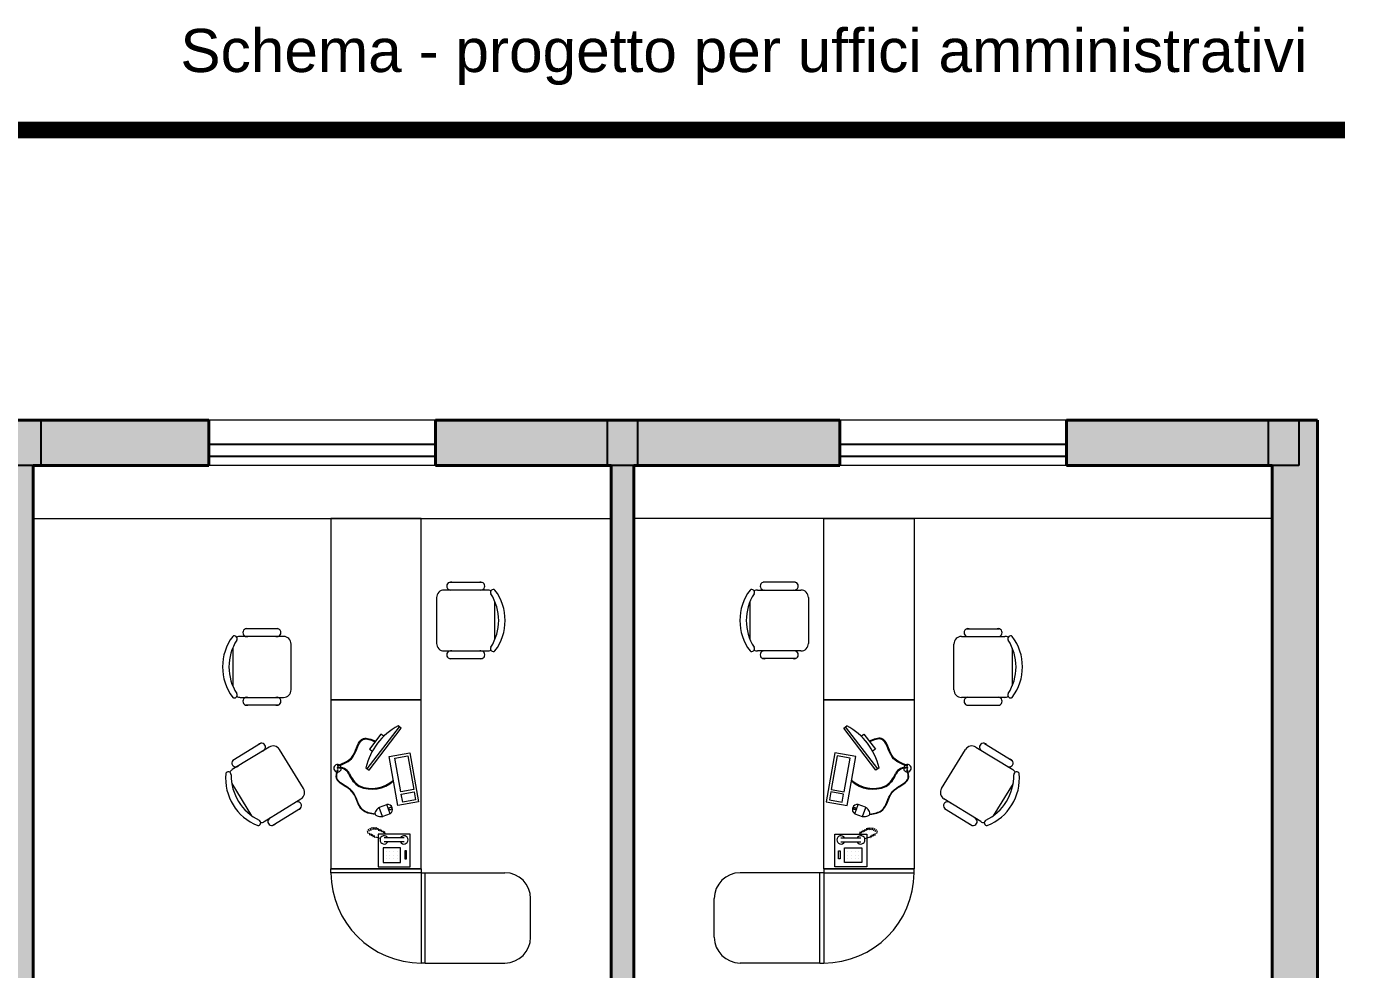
# Model space of a CAD drawing. Header units: millimetres. Extents: x 402.6 to 431.2, y 170 to 191.3.
# Drawn here: x 422.44 to 431.22, y 184.71 to 190.95 of the extents above; entities that cross this region are included whole.
import ezdxf

# ---------------------------------------------------------------- set-up
doc = ezdxf.new("R2010")
doc.units = ezdxf.units.MM
for name, color, linetype, lineweight in [('ARREDI attrezzature - furniture', 175, 'Continuous', 9), ('MURATURA sezioni - section wall', 7, 'Continuous', 40), ('PROIEZIONI finissime - fine lines', 251, 'Continuous', 9), ('www.archweb.it - All rights reserved', 2, 'Continuous', 5)]:
    doc.layers.add(name, color=color, linetype=linetype, lineweight=lineweight)
doc.layers.add('MURATURE tratteggi - hatch wall', color=253, linetype='Continuous', true_color=0xa8a8a8)
doc.layers.add('VETRATE sezioni - windows sections', color=171, linetype='Continuous', true_color=0x4d79ff)
doc.layers.add('PILASTRI - structure', color=7, linetype='Continuous', plot=False)
doc.styles.get("Standard").update_dxf_attribs({"font": 'arial.ttf'})

msp = doc.modelspace()

# ---------------------------------------------------------------- hatches: boundary and pattern name
at = {"layer": 'MURATURE tratteggi - hatch wall'}
h = msp.add_hatch(color=256, dxfattribs=at)
h.dxf.hatch_style = 1
h.paths.add_polyline_path([(413.0307, 188.3044), (412.7807, 188.3044), (412.7808, 188.0544), (412.8261, 188.0544), (412.8261, 179.8069), (409.8212, 179.8069), (409.8212, 180.5001), (409.6315, 180.5001), (409.6315, 180.3501), (409.6712, 180.3501), (409.6712, 179.6569), (416.6745, 179.6569), (416.6745, 180.0388), (416.7256, 180.0388), (416.7256, 180.1888), (416.5245, 180.1888), (416.5245, 179.8069), (414.5261, 179.8069), (414.5261, 180.3069), (414.3761, 180.3069), (414.3761, 179.8069), (412.9761, 179.8069), (412.9761, 181.0069), (415.6169, 181.0069), (415.6169, 181.1569), (412.9761, 181.1569), (412.9761, 188.0544), (413.0308, 188.0544)])
h.paths.add_polyline_path([(408.0307, 188.3044), (407.7807, 188.3044), (407.7808, 188.0544), (407.8212, 188.0544), (407.8212, 188.0045), (407.9712, 188.0045), (407.9712, 188.0544), (408.0308, 188.0544)])
h.paths.add_polyline_path([(407.9712, 187.0995), (407.8212, 187.0995), (407.8212, 185.0826), (407.7713, 185.0826), (407.7713, 184.9826), (407.8212, 184.9826), (407.8212, 179.6569), (408.0712, 179.6569), (408.0712, 180.3501), (408.1015, 180.3501), (408.1015, 180.5001), (407.9712, 180.5001)])
h.paths.add_polyline_path([(403.0308, 188.0444), (403.5157, 188.0444), (403.5157, 188.3045), (402.7808, 188.3045), (402.7808, 179.6568), (403.0308, 179.6568), (403.0308, 184.9825), (406.8663, 184.9826), (406.8663, 185.0826), (403.0308, 185.0826)])
h.paths.add_polyline_path([(419.4809, 188.3444), (416.9987, 188.3444), (416.9987, 188.0444), (417.8309, 188.0444), (417.8309, 180.1888), (417.7006, 180.1888), (417.7006, 180.0388), (417.8309, 180.0388), (417.8309, 179.6569), (421.3309, 179.6569), (421.3309, 179.8069), (419.6809, 179.8069), (419.6809, 180.3069), (419.5309, 180.3069), (419.5309, 179.8069), (418.1309, 179.8069), (418.1309, 181.0069), (419.6809, 181.0069), (419.6809, 181.1569), (418.1309, 181.1569), (418.1309, 183.1569), (421.3309, 183.1569), (421.3309, 183.3069), (418.1309, 183.3069), (418.1309, 188.0444), (419.4809, 188.0444)])
h.paths.add_polyline_path([(423.6434, 188.3444), (420.9809, 188.3444), (420.9809, 188.0444), (422.3309, 188.0444), (422.3309, 179.9569), (422.4809, 179.9569), (422.4809, 188.0444), (423.6434, 188.0444)])
h.paths.add_polyline_path([(427.8184, 188.3444), (425.1434, 188.3444), (425.1434, 188.0444), (426.3059, 188.0444), (426.3059, 183.3069), (423.4809, 183.3069), (423.4809, 183.1569), (426.3059, 183.1569), (426.3059, 181.1569), (424.7559, 181.1569), (424.7559, 181.0069), (426.3059, 181.0069), (426.3059, 179.8069), (424.9059, 179.8069), (424.9059, 180.3069), (424.7559, 180.3069), (424.7559, 179.8069), (423.5309, 179.8069), (423.5309, 179.6569), (428.6549, 179.6569), (428.6549, 179.8069), (428.0059, 179.8069), (428.0059, 180.3069), (427.8559, 180.3069), (427.8559, 179.8069), (426.4559, 179.8069), (426.4559, 181.0069), (428.0059, 181.0069), (428.0059, 181.1569), (426.4559, 181.1569), (426.4559, 183.1569), (429.6809, 183.1569), (429.6809, 183.3069), (426.4559, 183.3069), (426.4559, 188.0444), (427.8184, 188.0444)])
h.paths.add_polyline_path([(430.9809, 188.3444), (429.3184, 188.3444), (429.3184, 188.0444), (430.6809, 188.0444), (430.6809, 179.8069), (429.6549, 179.8069), (429.6549, 179.6569), (430.9809, 179.6569)])
h.paths.add_polyline_path([(430.9809, 176.9651), (427.3553, 176.9651), (427.3553, 176.8151), (430.6809, 176.8151), (430.6809, 174.1151), (427.7309, 174.1151), (427.7309, 175.9651), (427.5809, 175.9651), (427.5809, 174.1151), (426.4309, 174.1151), (426.4309, 175.8151), (426.8869, 175.8151), (426.8869, 175.9651), (426.4309, 175.9651), (426.4309, 176.8151), (426.5053, 176.8151), (426.5053, 176.9651), (421.8309, 176.9651), (421.8309, 176.8151), (426.2809, 176.8151), (426.2809, 174.1151), (420.1309, 174.1151), (420.1309, 174.5151), (419.9809, 174.5151), (419.9809, 174.1151), (418.1309, 174.1151), (418.1309, 175.6151), (419.9809, 175.6151), (419.9809, 175.4151), (420.1309, 175.4151), (420.1309, 176.9651), (417.8309, 176.9651), (417.8309, 175.9651), (415.9794, 175.9651), (415.9794, 175.8151), (417.8309, 175.8151), (417.8309, 174.1151), (413.5809, 174.1151), (413.5809, 176.8151), (416.6294, 176.8151), (416.6294, 176.9651), (410.3824, 176.9651), (410.3824, 176.8151), (413.4309, 176.8151), (413.4309, 174.1151), (409.1809, 174.1151), (409.1809, 175.8151), (411.0324, 175.8151), (411.0324, 175.9651), (409.1809, 175.9651), (409.1809, 176.9651), (408.5676, 176.9651), (408.5676, 176.8151), (409.0309, 176.8151), (409.0309, 174.1151), (402.9808, 174.1151), (402.9808, 176.8151), (404.0845, 176.8151), (404.0845, 176.9651), (402.7808, 176.9651), (402.7808, 173.8151), (430.9809, 173.8151)])
h.paths.add_polyline_path([(419.8309, 176.7651), (419.8309, 175.9151), (418.1309, 175.9151), (418.1309, 176.7651)], flags=16)

# ---------------------------------------------------------------- linework, layer by layer
at = {"layer": 'ARREDI attrezzature - furniture', "linetype": 'Continuous', "ltscale": 0.8}
for p, q in [((422.4809, 187.6944), (426.3059, 187.6944)), ((425.0491, 187.6944), (424.4518, 187.6944)), ((424.4518, 187.6944), (424.4518, 186.4946)), ((425.0491, 186.4946), (425.0491, 187.6944)), ((430.6809, 187.6944), (426.4559, 187.6944)), ((427.7128, 186.4946), (427.7128, 187.6944)), ((427.7128, 187.6944), (428.3101, 187.6944)), ((428.3101, 187.6944), (428.3101, 186.4946)), ((425.4866, 187.2203), (425.2008, 187.2203)), ((425.2365, 187.2715), (425.4509, 187.2715)), ((427.2752, 187.2203), (427.561, 187.2203)), ((427.5253, 187.2715), (427.311, 187.2715)), ((425.1504, 187.1699), (425.1504, 186.8673)), ((425.537, 186.8935), (425.537, 187.1437)), ((427.2248, 186.8935), (427.2248, 187.1437)), ((427.6115, 187.1699), (427.6115, 186.8673)), ((424.1019, 186.9637), (423.8875, 186.9637)), ((428.66, 186.9637), (428.8743, 186.9637)), ((424.1376, 186.9133), (423.8518, 186.9133)), ((424.188, 186.5602), (424.188, 186.8629)), ((428.5738, 186.5602), (428.5738, 186.8629)), ((428.6242, 186.9133), (428.9101, 186.9133)), ((423.8013, 186.8366), (423.8013, 186.5865)), ((425.2008, 186.8168), (425.4866, 186.8168)), ((427.561, 186.8168), (427.2752, 186.8168)), ((428.9605, 186.8366), (428.9605, 186.5865)), ((425.2365, 186.7664), (425.4509, 186.7664)), ((427.5253, 186.7664), (427.311, 186.7664)), ((423.8518, 186.5098), (424.1376, 186.5098)), ((424.1019, 186.4587), (423.8875, 186.4587)), ((424.4518, 186.4946), (425.0491, 186.4946)), ((425.0491, 186.4946), (424.4518, 186.4946)), ((424.4518, 186.4946), (424.4518, 185.3747)), ((425.0491, 185.3747), (425.0491, 186.4946)), ((428.3101, 186.4946), (427.7128, 186.4946)), ((427.7128, 186.4946), (428.3101, 186.4946)), ((427.7128, 185.3747), (427.7128, 186.4946)), ((428.3101, 186.4946), (428.3101, 185.3747)), ((428.9101, 186.5098), (428.6242, 186.5098)), ((428.66, 186.4587), (428.8743, 186.4587)), ((424.692, 186.0372), (424.9048, 186.3151)), ((424.7036, 186.0283), (424.9164, 186.3062)), ((424.7828, 186.266), (424.7076, 186.1678)), ((424.8008, 186.2521), (424.7828, 186.266)), ((424.9164, 186.3062), (424.8958, 186.322)), ((427.8454, 186.3062), (427.866, 186.322)), ((428.0582, 186.0283), (427.8454, 186.3062)), ((428.0698, 186.0372), (427.857, 186.3151)), ((427.961, 186.2521), (427.9791, 186.266)), ((427.9791, 186.266), (428.0542, 186.1678)), ((424.0421, 186.1812), (423.7986, 186.0315)), ((423.9852, 186.2055), (423.8026, 186.0932)), ((424.2699, 185.9069), (424.1114, 186.1647)), ((424.7076, 186.1678), (424.7257, 186.154)), ((428.0542, 186.1678), (428.0362, 186.154)), ((428.4919, 185.9069), (428.6504, 186.1647)), ((428.7198, 186.1812), (428.9633, 186.0315)), ((428.7766, 186.2055), (428.9592, 186.0932)), ((424.683, 186.0441), (424.7036, 186.0283)), ((428.0788, 186.0441), (428.0582, 186.0283)), ((423.7958, 185.9398), (423.9268, 185.7267)), ((428.9661, 185.9398), (428.835, 185.7267)), ((424.0099, 185.6878), (424.2534, 185.8375)), ((428.7519, 185.6878), (428.5085, 185.8375)), ((424.2497, 185.7752), (424.0671, 185.6629)), ((424.7925, 185.7207), (424.7702, 185.7818)), ((424.7734, 185.783), (424.8219, 185.8007)), ((424.8442, 185.7397), (424.7957, 185.7219)), ((424.8442, 185.7397), (424.8219, 185.8007)), ((427.9176, 185.7397), (427.9399, 185.8007)), ((427.9176, 185.7397), (427.9661, 185.7219)), ((427.9884, 185.783), (427.9399, 185.8007)), ((427.9693, 185.7207), (427.9916, 185.7818)), ((428.5121, 185.7752), (428.6947, 185.6629)), ((424.7062, 185.6224), (424.7009, 185.6382)), ((424.7167, 185.6277), (424.7114, 185.6435)), ((424.7272, 185.6329), (424.722, 185.6487)), ((424.7377, 185.6329), (424.7325, 185.6487)), ((424.7482, 185.6329), (424.743, 185.6487)), ((424.7587, 185.6329), (424.7535, 185.6487)), ((424.7692, 185.6277), (424.764, 185.6435)), ((424.7797, 185.6224), (424.7745, 185.6382)), ((427.9821, 185.6224), (427.9873, 185.6382)), ((427.9926, 185.6277), (427.9979, 185.6435)), ((428.0031, 185.6329), (428.0084, 185.6487)), ((428.0136, 185.6329), (428.0189, 185.6487)), ((428.0241, 185.6329), (428.0294, 185.6487)), ((428.0346, 185.6329), (428.0399, 185.6487)), ((428.0451, 185.6277), (428.0504, 185.6435)), ((428.0556, 185.6224), (428.0609, 185.6382)), ((424.6987, 185.6101), (424.6935, 185.6258)), ((424.7114, 185.5962), (424.7062, 185.6119)), ((424.722, 185.5909), (424.7167, 185.6067)), ((424.7325, 185.5857), (424.7272, 185.6014)), ((424.743, 185.5804), (424.7377, 185.5962)), ((424.7781, 185.5762), (424.7482, 185.5857)), ((424.7903, 185.6172), (424.785, 185.6329)), ((424.8008, 185.6119), (424.7955, 185.6277)), ((424.9352, 185.58), (424.8038, 185.58)), ((424.9352, 185.5537), (424.8038, 185.5537)), ((424.8113, 185.6067), (424.806, 185.6224)), ((427.8267, 185.58), (427.958, 185.58)), ((427.8267, 185.5537), (427.958, 185.5537)), ((427.9506, 185.6067), (427.9558, 185.6224)), ((427.9611, 185.6119), (427.9663, 185.6277)), ((427.9716, 185.6172), (427.9768, 185.6329)), ((427.9837, 185.5762), (428.0136, 185.5857)), ((428.0189, 185.5804), (428.0241, 185.5962)), ((428.0294, 185.5857), (428.0346, 185.6014)), ((428.0399, 185.5909), (428.0451, 185.6067)), ((428.0504, 185.5962), (428.0556, 185.6119)), ((428.0631, 185.6101), (428.0684, 185.6258)), ((424.8168, 185.4903), (424.8168, 185.4903)), ((424.8168, 185.4657), (424.8168, 185.4657)), ((424.8415, 185.4903), (424.8415, 185.4903)), ((424.8415, 185.4657), (424.8415, 185.4657)), ((424.8661, 185.4903), (424.8661, 185.4903)), ((424.8661, 185.4657), (424.8661, 185.4657)), ((424.8907, 185.4903), (424.8907, 185.4903)), ((424.8907, 185.4657), (424.8907, 185.4657)), ((427.8711, 185.4903), (427.8711, 185.4903)), ((427.8711, 185.4657), (427.8711, 185.4657)), ((427.8958, 185.4903), (427.8958, 185.4903)), ((427.8958, 185.4657), (427.8958, 185.4657)), ((427.9204, 185.4903), (427.9204, 185.4903)), ((427.9204, 185.4657), (427.9204, 185.4657)), ((427.945, 185.4903), (427.945, 185.4903)), ((427.945, 185.4657), (427.945, 185.4657)), ((424.4518, 185.3491), (424.4518, 185.3747)), ((425.0491, 185.3747), (424.4518, 185.3747)), ((424.4518, 185.3747), (425.0491, 185.3747)), ((424.8168, 185.441), (424.8168, 185.441)), ((424.8415, 185.441), (424.8415, 185.441)), ((424.8661, 185.441), (424.8661, 185.441)), ((424.8907, 185.441), (424.8907, 185.441)), ((425.0491, 185.3747), (425.0491, 184.7518)), ((427.7128, 185.3747), (427.7128, 184.7518)), ((427.7128, 185.3747), (428.3101, 185.3747)), ((428.3101, 185.3747), (427.7128, 185.3747)), ((427.8711, 185.441), (427.8711, 185.441)), ((427.8958, 185.441), (427.8958, 185.441)), ((427.9204, 185.441), (427.9204, 185.441)), ((427.945, 185.441), (427.945, 185.441)), ((428.3101, 185.3491), (428.3101, 185.3747)), ((425.0491, 185.3491), (424.4518, 185.3491)), ((425.0491, 185.3491), (425.6026, 185.3491)), ((425.0747, 184.7518), (425.0747, 185.3491)), ((427.7128, 185.3491), (427.1592, 185.3491)), ((427.6872, 184.7518), (427.6872, 185.3491)), ((427.7128, 185.3491), (428.3101, 185.3491)), ((425.7733, 184.9225), (425.7733, 185.1785)), ((426.9885, 184.9225), (426.9885, 185.1785)), ((425.0747, 184.7518), (425.0491, 184.7518)), ((425.0747, 184.7518), (425.6026, 184.7518)), ((427.6872, 184.7518), (427.1592, 184.7518)), ((427.6872, 184.7518), (427.7128, 184.7518))]:
    msp.add_line(p, q, dxfattribs=at)
at = {"layer": 'ARREDI attrezzature - furniture'}
for p, q in [((424.8378, 186.1193), (424.9747, 186.1435)), ((424.8951, 185.7941), (424.8378, 186.1193)), ((424.875, 186.1083), (424.9606, 186.1234)), ((424.9143, 185.8857), (424.875, 186.1083)), ((424.9606, 186.1234), (424.9998, 185.9008)), ((424.9747, 186.1435), (425.032, 185.8183)), ((427.7871, 186.1435), (427.7298, 185.8183)), ((427.8012, 186.1234), (427.762, 185.9008)), ((427.9241, 186.1193), (427.7871, 186.1435)), ((427.8868, 186.1083), (427.8012, 186.1234)), ((427.8476, 185.8857), (427.8868, 186.1083)), ((427.8667, 185.7941), (427.9241, 186.1193)), ((424.9998, 185.9008), (424.9143, 185.8857)), ((427.762, 185.9008), (427.8476, 185.8857)), ((425.032, 185.8183), (424.8951, 185.7941)), ((424.9173, 185.8686), (425.0029, 185.8837)), ((424.9263, 185.8173), (424.9173, 185.8686)), ((425.0119, 185.8324), (424.9263, 185.8173)), ((425.0029, 185.8837), (425.0119, 185.8324)), ((427.7298, 185.8183), (427.8667, 185.7941)), ((427.759, 185.8837), (427.7499, 185.8324)), ((427.7499, 185.8324), (427.8355, 185.8173)), ((427.8446, 185.8686), (427.759, 185.8837)), ((427.8355, 185.8173), (427.8446, 185.8686)), ((424.7634, 185.6041), (424.7634, 185.3886)), ((424.9763, 185.6041), (424.7634, 185.6041)), ((424.9763, 185.3886), (424.9763, 185.6041)), ((427.7856, 185.3886), (427.7856, 185.6041)), ((427.7856, 185.6041), (427.9985, 185.6041)), ((427.9985, 185.6041), (427.9985, 185.3886)), ((424.7963, 185.5149), (424.7963, 185.4164)), ((424.9112, 185.5149), (424.7963, 185.5149)), ((424.9112, 185.4164), (424.9112, 185.5149)), ((424.94, 185.4944), (424.94, 185.441)), ((424.9523, 185.4944), (424.94, 185.4944)), ((424.9523, 185.441), (424.9523, 185.4944)), ((427.8096, 185.441), (427.8096, 185.4944)), ((427.8096, 185.4944), (427.8219, 185.4944)), ((427.8219, 185.4944), (427.8219, 185.441)), ((427.8506, 185.4164), (427.8506, 185.5149)), ((427.8506, 185.5149), (427.9655, 185.5149)), ((427.9655, 185.5149), (427.9655, 185.4164)), ((424.7634, 185.3886), (424.9763, 185.3886)), ((424.7963, 185.4164), (424.9112, 185.4164)), ((424.94, 185.441), (424.9523, 185.441)), ((427.9985, 185.3886), (427.7856, 185.3886)), ((427.8219, 185.441), (427.8096, 185.441)), ((427.9655, 185.4164), (427.8506, 185.4164))]:
    msp.add_line(p, q, dxfattribs=at)
at = {"layer": 'ARREDI attrezzature - furniture', "linetype": 'Continuous', "ltscale": 0.8}
for centre, radius, start, end in [((425.2008, 187.1699), 0.0504, 90, 180), ((425.2439, 187.2462), 0.0263, 73.7398, 286.2602), ((425.4435, 187.2462), 0.0263, 253.7398, 106.2602), ((425.4866, 187.1699), 0.0504, 62.41556, 90), ((425.526, 187.2055), 0.0184, 53.30994, 212.02741), ((425.268, 187.0186), 0.3362, 323.1301, 36.8699), ((427.4938, 187.0186), 0.3362, 143.1301, 216.8699), ((427.2358, 187.2055), 0.0184, 327.97259, 126.69006), ((427.2752, 187.1699), 0.0504, 90, 117.58444), ((427.3183, 187.2462), 0.0263, 73.7398, 286.2602), ((427.518, 187.2462), 0.0263, 253.7398, 106.2602), ((427.561, 187.1699), 0.0504, 0, 90), ((425.2315, 187.0186), 0.3302, 327.57575, 32.42425), ((427.5304, 187.0186), 0.3302, 147.57575, 212.42425), ((423.8949, 186.9385), 0.0263, 73.7398, 286.2602), ((424.0945, 186.9385), 0.0263, 253.7398, 106.2602), ((428.6673, 186.9385), 0.0263, 73.7398, 286.2602), ((428.867, 186.9385), 0.0263, 253.7398, 106.2602), ((424.0703, 186.7116), 0.3362, 143.1301, 216.8699), ((424.1069, 186.7116), 0.3302, 147.57575, 212.42425), ((423.8124, 186.8985), 0.0184, 327.97259, 126.69006), ((423.8518, 186.8629), 0.0504, 90, 117.58444), ((424.1376, 186.8629), 0.0504, 0, 90), ((425.2008, 186.8673), 0.0504, 180, 270), ((427.561, 186.8673), 0.0504, 270, 0), ((428.6242, 186.8629), 0.0504, 90, 180), ((428.9101, 186.8629), 0.0504, 62.41556, 90), ((428.9495, 186.8985), 0.0184, 53.30994, 212.02741), ((428.6549, 186.7116), 0.3302, 327.57575, 32.42425), ((428.6915, 186.7116), 0.3362, 323.1301, 36.8699), ((425.2439, 186.7916), 0.0263, 73.7398, 286.2602), ((425.4435, 186.7916), 0.0263, 253.7398, 106.2602), ((425.4866, 186.8673), 0.0504, 270, 297.58444), ((425.526, 186.8316), 0.0184, 147.97259, 306.69006), ((427.2358, 186.8316), 0.0184, 233.30994, 32.02741), ((427.2752, 186.8673), 0.0504, 242.41556, 270), ((427.3183, 186.7916), 0.0263, 73.7398, 286.2602), ((427.518, 186.7916), 0.0263, 253.7398, 106.2602), ((423.8124, 186.5246), 0.0184, 233.30994, 32.02741), ((423.8518, 186.5602), 0.0504, 242.41556, 270), ((424.1376, 186.5602), 0.0504, 270, 0), ((428.6242, 186.5602), 0.0504, 180, 270), ((428.9101, 186.5602), 0.0504, 270, 297.58444), ((428.9495, 186.5246), 0.0184, 147.97259, 306.69006), ((423.8949, 186.4839), 0.0263, 73.7398, 286.2602), ((424.0945, 186.4839), 0.0263, 253.7398, 106.2602), ((428.6673, 186.4839), 0.0263, 73.7398, 286.2602), ((428.867, 186.4839), 0.0263, 253.7398, 106.2602), ((425.0993, 185.9457), 0.4277, 118.40387, 166.70812), ((427.6626, 185.9457), 0.4277, 13.29188, 61.59613), ((423.9922, 186.1801), 0.0263, 285.32283, 137.84324), ((424.0685, 186.1382), 0.0504, 31.58303, 121.58303), ((428.6934, 186.1382), 0.0504, 58.41697, 148.41697), ((428.7697, 186.1801), 0.0263, 42.15676, 254.67717), ((423.8221, 186.0756), 0.0263, 105.32283, 317.84324), ((428.9398, 186.0756), 0.0263, 222.15676, 74.67717), ((424.0904, 185.9741), 0.3362, 174.71313, 248.45293), ((423.7728, 185.9983), 0.0184, 359.55562, 158.2731), ((423.825, 185.9885), 0.0504, 121.58303, 149.16747), ((424.1216, 185.9933), 0.3302, 179.15878, 244.00728), ((424.4952, 186.0407), 0.025, 66.25042, 261.31481), ((424.4948, 186.0432), 0.0025, 99.82978, 279.82978), ((424.5074, 185.9705), 0.0763, 28.345, 99.82978), ((424.4952, 186.0407), 0.025, 268.27569, 359.72938), ((424.5074, 185.9705), 0.0713, 28.345, 99.82978), ((424.498, 186.0583), 0.00256, 122.14678, 277.28012), ((424.4971, 186.0299), 0.0015, 343.0254, 163.0254), ((424.4952, 186.0407), 0.025, 11.643, 51.47309), ((424.7274, 186.0608), 0.1671, 199.75551, 237.94104), ((424.7274, 186.0608), 0.1621, 199.75551, 237.94104), ((428.0345, 186.0608), 0.1621, 302.05896, 340.24449), ((428.0345, 186.0608), 0.1671, 302.05896, 340.24449), ((428.2545, 185.9705), 0.0763, 80.17022, 151.655), ((428.2545, 185.9705), 0.0713, 80.17022, 151.655), ((428.2667, 186.0407), 0.025, 180.27062, 271.72431), ((428.2667, 186.0407), 0.025, 128.52691, 168.357), ((428.2667, 186.0407), 0.025, 278.68519, 113.74958), ((428.2648, 186.0299), 0.0015, 16.9746, 196.9746), ((428.2638, 186.0583), 0.00256, 262.71988, 57.85322), ((428.2671, 186.0432), 0.0025, 260.17022, 80.17022), ((428.6402, 185.9933), 0.3302, 295.99272, 0.84122), ((428.6714, 185.9741), 0.3362, 291.54707, 5.28687), ((428.9368, 185.9885), 0.0504, 30.83253, 58.41697), ((428.9891, 185.9983), 0.0184, 21.7269, 180.44438), ((424.227, 185.8804), 0.0504, 301.58303, 31.58303), ((424.7224, 186.1211), 0.2186, 247.47873, 311.23295), ((424.7224, 186.1211), 0.2136, 247.47873, 312.04994), ((428.0395, 186.1211), 0.2186, 228.76705, 292.52127), ((428.0395, 186.1211), 0.2136, 227.95006, 292.52127), ((428.5349, 185.8804), 0.0504, 148.41697, 238.41697), ((424.2303, 185.7928), 0.0263, 285.32283, 137.84324), ((428.5316, 185.7928), 0.0263, 42.15676, 254.67717), ((424.763, 185.7445), 0.02, 146.77738, 253.39255), ((424.8402, 185.694), 0.1123, 130.47979, 146.77738), ((424.7894, 185.833), 0.1123, 253.39255, 269.69015), ((424.7803, 185.7642), 0.02, 110.08497, 130.47979), ((424.7889, 185.7407), 0.02, 269.69015, 290.08497), ((424.8263, 185.7677), 0.0333, 302.61353, 97.55641), ((427.9355, 185.7677), 0.0333, 82.44359, 237.38647), ((427.973, 185.7407), 0.02, 249.91503, 270.30985), ((427.9725, 185.833), 0.1123, 270.30985, 286.60745), ((427.9816, 185.7642), 0.02, 49.52021, 69.91503), ((427.9217, 185.694), 0.1123, 33.22262, 49.52021), ((427.9989, 185.7445), 0.02, 286.60745, 33.22262), ((423.9686, 185.6797), 0.0184, 264.89297, 63.61044), ((423.9835, 185.7307), 0.0504, 273.99859, 301.58303), ((424.0602, 185.6883), 0.0263, 105.32283, 317.84324), ((428.7017, 185.6883), 0.0263, 222.15676, 74.67717), ((428.7783, 185.7307), 0.0504, 238.41697, 266.00141), ((428.7933, 185.6797), 0.0184, 116.38956, 275.10703), ((424.8038, 185.5669), 0.0275, 28.49146, 331.50854), ((424.9352, 185.5669), 0.0275, 208.49146, 151.50854), ((427.8267, 185.5669), 0.0275, 28.49146, 331.50854), ((427.958, 185.5669), 0.0275, 208.49146, 151.50854), ((425.0491, 185.3491), 0.5973, 180, 270), ((425.6026, 185.1785), 0.1707, 0, 90), ((427.1592, 185.1785), 0.1707, 90, 180), ((427.7128, 185.3491), 0.5973, 270, 0), ((425.6026, 184.9225), 0.1707, 270, 0), ((427.1592, 184.9225), 0.1707, 180, 270)]:
    msp.add_arc(centre, radius, start, end, dxfattribs=at)
at = {"layer": 'ARREDI attrezzature - furniture', "linetype": 'Continuous', "ltscale": 0.8, "extrusion": (0, 0, -1)}
msp.add_ellipse((424.8453, 185.7747), major_axis=(0.0122, 0.0045), ratio=0.484801, dxfattribs=at)
at = {"layer": 'ARREDI attrezzature - furniture', "linetype": 'Continuous', "ltscale": 0.8}
msp.add_ellipse((427.9165, 185.7747), major_axis=(-0.0122, 0.0045), ratio=0.484801, dxfattribs=at)
for points, knots in [([(424.4966, 186.0605), (424.5378, 186.0753), (424.5767, 186.0898), (424.621, 186.1665), (424.6291, 186.2257), (424.689, 186.2451), (424.7182, 186.2328), (424.7481, 186.2207)], [0, 0, 0, 0, 0.1263052, 0.1263052, 0.2526104, 0.2526104, 0.3315435, 0.3315435, 0.3315435, 0.3315435]), ([(424.4983, 186.0558), (424.5358, 186.0692), (424.6177, 186.0985), (424.6368, 186.2591), (424.7159, 186.2283), (424.7452, 186.2169)], [0, 0, 0, 0, 0.114804, 0.2513324, 0.3315435, 0.3315435, 0.3315435, 0.3315435]), ([(428.2652, 186.0605), (428.224, 186.0753), (428.1852, 186.0898), (428.1409, 186.1665), (428.1328, 186.2257), (428.0729, 186.2451), (428.0436, 186.2328), (428.0137, 186.2207)], [0, 0, 0, 0, 0.1263052, 0.1263052, 0.2526104, 0.2526104, 0.3315435, 0.3315435, 0.3315435, 0.3315435]), ([(428.2635, 186.0558), (428.2261, 186.0692), (428.1442, 186.0985), (428.125, 186.2591), (428.0459, 186.2283), (428.0167, 186.2169)], [0, 0, 0, 0, 0.114804, 0.2513324, 0.3315435, 0.3315435, 0.3315435, 0.3315435]), ([(424.7437, 185.7347), (424.7117, 185.7398), (424.6789, 185.745), (424.6362, 185.7862), (424.627, 185.8206), (424.6012, 185.8768), (424.5837, 185.8961), (424.5342, 185.9291), (424.5011, 185.9441), (424.4824, 185.9869), (424.4891, 186.009), (424.4956, 186.0304)], [0, 0, 0, 0, 0.0898766, 0.0898766, 0.1845551, 0.1845551, 0.2700311, 0.2700311, 0.3555071, 0.3555071, 0.4162577, 0.4162577, 0.4162577, 0.4162577]), ([(424.7442, 185.7377), (424.7141, 185.7425), (424.6377, 185.7546), (424.6229, 185.8685), (424.5517, 185.9239), (424.4777, 185.9613), (424.4927, 186.0104), (424.4985, 186.0295)], [0, 0, 0, 0, 0.084345, 0.2142081, 0.2766794, 0.3619183, 0.4162577, 0.4162577, 0.4162577, 0.4162577]), ([(428.0176, 185.7377), (428.0477, 185.7425), (428.1242, 185.7546), (428.1389, 185.8685), (428.2101, 185.9239), (428.2842, 185.9613), (428.2692, 186.0104), (428.2633, 186.0295)], [0, 0, 0, 0, 0.084345, 0.2142081, 0.2766794, 0.3619183, 0.4162577, 0.4162577, 0.4162577, 0.4162577]), ([(428.0181, 185.7347), (428.0502, 185.7398), (428.0829, 185.745), (428.1257, 185.7862), (428.1348, 185.8206), (428.1606, 185.8768), (428.1781, 185.8961), (428.2277, 185.9291), (428.2608, 185.9441), (428.2794, 185.9869), (428.2727, 186.009), (428.2662, 186.0304)], [0, 0, 0, 0, 0.0898766, 0.0898766, 0.1845551, 0.1845551, 0.2700311, 0.2700311, 0.3555071, 0.3555071, 0.4162577, 0.4162577, 0.4162577, 0.4162577])]:
    msp.add_open_spline(points, degree=3, knots=knots, dxfattribs=at)
at = {"layer": 'MURATURA sezioni - section wall'}
for p, q in [((423.6434, 188.3444), (420.9809, 188.3444)), ((423.6434, 188.0444), (423.6434, 188.3444)), ((425.1434, 188.0444), (425.1434, 188.3444)), ((427.8184, 188.3444), (425.1434, 188.3444)), ((427.8184, 188.0444), (427.8184, 188.3444)), ((430.9809, 188.3444), (429.3184, 188.3444)), ((429.3184, 188.0444), (429.3184, 188.3444)), ((430.9809, 179.6569), (430.9809, 188.3444)), ((422.4809, 179.9569), (422.4809, 188.0444)), ((423.6434, 188.0444), (422.4809, 188.0444)), ((426.3059, 188.0444), (425.1434, 188.0444)), ((426.3059, 183.3069), (426.3059, 188.0444)), ((426.4559, 183.3069), (426.4559, 188.0444)), ((427.8184, 188.0444), (426.4559, 188.0444)), ((430.6809, 188.0444), (429.3184, 188.0444)), ((430.6809, 179.8069), (430.6809, 188.0444))]:
    msp.add_line(p, q, dxfattribs=at)
at = {"layer": 'PILASTRI - structure'}
for points in [[(422.5309, 188.0444), (422.3309, 188.0444), (422.3309, 188.3444), (422.5309, 188.3444)], [(426.4809, 188.0444), (426.2809, 188.0444), (426.2809, 188.3444), (426.4809, 188.3444)], [(430.8559, 188.0444), (430.6559, 188.0444), (430.6559, 188.3444), (430.8559, 188.3444)]]:
    msp.add_lwpolyline(points, close=True, dxfattribs=at)
at = {"layer": 'PROIEZIONI finissime - fine lines'}
for p, q in [((425.1434, 188.3444), (423.6434, 188.3444)), ((429.3184, 188.3444), (427.8184, 188.3444)), ((425.1434, 188.0444), (423.6434, 188.0444)), ((429.3184, 188.0444), (427.8184, 188.0444))]:
    msp.add_line(p, q, dxfattribs=at)
at = {"layer": 'VETRATE sezioni - windows sections'}
for p, q in [((425.1434, 188.1844), (423.6434, 188.1844)), ((429.3184, 188.1844), (427.8184, 188.1844)), ((425.1434, 188.1044), (423.6434, 188.1044)), ((429.3184, 188.1044), (427.8184, 188.1044))]:
    msp.add_line(p, q, dxfattribs=at)
at = {"layer": 'www.archweb.it - All rights reserved', "color": 7, "ltscale": 0.02, "true_color": 0xffffff, "const_width": 0.1112}
msp.add_lwpolyline([(402.6579, 190.2649), (431.1627, 190.2649)], dxfattribs=at)

# ---------------------------------------------------------------- texts
at = {"layer": 'www.archweb.it - All rights reserved', "color": 2}
msp.add_text('Schema - progetto per uffici amministrativi', height=0.285937, dxfattribs=at).set_placement((423.455, 190.6483))

doc.saveas('drawing.dxf')
